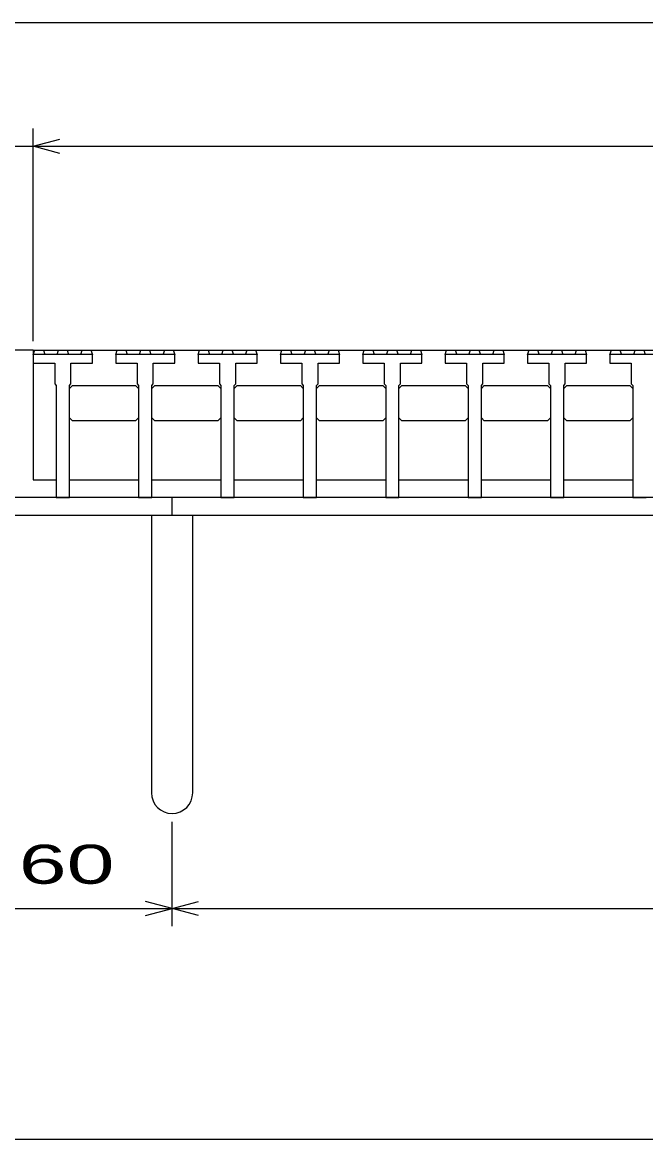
# Model space of a CAD drawing. Units: millimetres, scale not verified. Extents: x -1092 to 1039, y -770 to 632.
# Drawn here: x -803.3 to -592.2, y -687.9 to -309.4 of the extents above; entities that cross this region are included whole.
import ezdxf
from ezdxf.enums import TextEntityAlignment as Align

# ---------------------------------------------------------------- set-up
doc = ezdxf.new("R2010")
doc.units = ezdxf.units.MM
doc.header["$LTSCALE"] = 6
for name, color, linetype, lineweight in [('0_2', 150, 'Continuous', 25), ('16', 3, 'Continuous', 25), ('19', 6, 'Continuous', 25), ('22', 4, 'Continuous', 25)]:
    doc.layers.add(name, color=color, linetype=linetype, lineweight=lineweight)
doc.styles.add('ベクトル', font='')
doc.styles.get('ベクトル').set_extended_font_data('ベクトル')

msp = doc.modelspace()

# ---------------------------------------------------------------- linework, layer by layer
at = {"layer": '0_2'}
msp.add_line((1038.6, -687.9), (-1037.4, -687.9), dxfattribs=at)
at = {"layer": '16'}
for p, q in [((-799.6, -421.9), (-799.1, -420.4)), ((-799.6, -420.4), (-305.6, -420.4)), ((-799.6, -420.4), (-799.6, -464.4)), ((-799.6, -421.9), (-799.6, -424.9)), ((-779.6, -421.9), (-799.6, -421.9)), ((-799.1, -420.4), (-796.2, -420.4)), ((-796.2, -420.4), (-795.7, -421.9)), ((-791.55, -421.9), (-791.05, -420.4)), ((-791.05, -420.4), (-788.15, -420.4)), ((-788.15, -420.4), (-787.65, -421.9)), ((-783.5, -421.9), (-783, -420.4)), ((-783, -420.4), (-780.1, -420.4)), ((-780.1, -420.4), (-779.6, -421.9)), ((-779.6, -424.9), (-779.6, -421.9)), ((-771.7, -421.9), (-771.2, -420.4)), ((-771.7, -421.9), (-771.7, -424.9)), ((-751.7, -421.9), (-771.7, -421.9)), ((-771.2, -420.4), (-768.3, -420.4)), ((-768.3, -420.4), (-767.8, -421.9)), ((-763.65, -421.9), (-763.15, -420.4)), ((-763.15, -420.4), (-760.25, -420.4)), ((-760.25, -420.4), (-759.75, -421.9)), ((-755.6, -421.9), (-755.1, -420.4)), ((-755.1, -420.4), (-752.2, -420.4)), ((-752.2, -420.4), (-751.7, -421.9)), ((-751.7, -424.9), (-751.7, -421.9)), ((-743.8, -421.9), (-743.3, -420.4)), ((-743.8, -421.9), (-743.8, -424.9)), ((-723.8, -421.9), (-743.8, -421.9)), ((-743.3, -420.4), (-740.4, -420.4)), ((-740.4, -420.4), (-739.9, -421.9)), ((-735.75, -421.9), (-735.25, -420.4)), ((-735.25, -420.4), (-732.35, -420.4)), ((-732.35, -420.4), (-731.85, -421.9)), ((-727.7, -421.9), (-727.2, -420.4)), ((-727.2, -420.4), (-724.3, -420.4)), ((-724.3, -420.4), (-723.8, -421.9)), ((-723.8, -424.9), (-723.8, -421.9)), ((-715.9, -421.9), (-715.4, -420.4)), ((-715.9, -421.9), (-715.9, -424.9)), ((-695.9, -421.9), (-715.9, -421.9)), ((-715.4, -420.4), (-712.5, -420.4)), ((-712.5, -420.4), (-712, -421.9)), ((-707.85, -421.9), (-707.35, -420.4)), ((-707.35, -420.4), (-704.45, -420.4)), ((-704.45, -420.4), (-703.95, -421.9)), ((-699.8, -421.9), (-699.3, -420.4)), ((-699.3, -420.4), (-696.4, -420.4)), ((-696.4, -420.4), (-695.9, -421.9)), ((-695.9, -424.9), (-695.9, -421.9)), ((-688, -421.9), (-687.5, -420.4)), ((-688, -421.9), (-688, -424.9)), ((-668, -421.9), (-688, -421.9)), ((-687.5, -420.4), (-684.6, -420.4)), ((-684.6, -420.4), (-684.1, -421.9)), ((-679.95, -421.9), (-679.45, -420.4)), ((-679.45, -420.4), (-676.55, -420.4)), ((-676.55, -420.4), (-676.05, -421.9)), ((-671.9, -421.9), (-671.4, -420.4)), ((-671.4, -420.4), (-668.5, -420.4)), ((-668.5, -420.4), (-668, -421.9)), ((-668, -424.9), (-668, -421.9)), ((-660.1, -421.9), (-659.6, -420.4)), ((-660.1, -421.9), (-660.1, -424.9)), ((-640.1, -421.9), (-660.1, -421.9)), ((-659.6, -420.4), (-656.7, -420.4)), ((-656.7, -420.4), (-656.2, -421.9)), ((-652.05, -421.9), (-651.55, -420.4)), ((-651.55, -420.4), (-648.65, -420.4)), ((-648.65, -420.4), (-648.15, -421.9)), ((-644, -421.9), (-643.5, -420.4)), ((-643.5, -420.4), (-640.6, -420.4)), ((-640.6, -420.4), (-640.1, -421.9)), ((-640.1, -424.9), (-640.1, -421.9)), ((-632.2, -421.9), (-631.7, -420.4)), ((-632.2, -421.9), (-632.2, -424.9)), ((-612.2, -421.9), (-632.2, -421.9)), ((-631.7, -420.4), (-628.8, -420.4)), ((-628.8, -420.4), (-628.3, -421.9)), ((-624.15, -421.9), (-623.65, -420.4)), ((-623.65, -420.4), (-620.75, -420.4)), ((-620.75, -420.4), (-620.25, -421.9)), ((-616.1, -421.9), (-615.6, -420.4)), ((-615.6, -420.4), (-612.7, -420.4)), ((-612.7, -420.4), (-612.2, -421.9)), ((-612.2, -424.9), (-612.2, -421.9)), ((-604.3, -421.9), (-603.8, -420.4)), ((-604.3, -421.9), (-604.3, -424.9)), ((-584.3, -421.9), (-604.3, -421.9)), ((-603.8, -420.4), (-600.9, -420.4)), ((-600.9, -420.4), (-600.4, -421.9)), ((-596.25, -421.9), (-595.75, -420.4)), ((-595.75, -420.4), (-592.85, -420.4)), ((-592.85, -420.4), (-592.35, -421.9)), ((-799.6, -424.9), (-792.35, -424.9)), ((-792.35, -424.9), (-792.35, -431.9)), ((-786.85, -431.9), (-786.85, -424.9)), ((-786.85, -424.9), (-779.6, -424.9)), ((-771.7, -424.9), (-764.45, -424.9)), ((-764.45, -424.9), (-764.45, -431.9)), ((-758.95, -431.9), (-758.95, -424.9)), ((-758.95, -424.9), (-751.7, -424.9)), ((-743.8, -424.9), (-736.55, -424.9)), ((-736.55, -424.9), (-736.55, -431.9)), ((-731.05, -431.9), (-731.05, -424.9)), ((-731.05, -424.9), (-723.8, -424.9)), ((-715.9, -424.9), (-708.65, -424.9)), ((-708.65, -424.9), (-708.65, -431.9)), ((-703.15, -431.9), (-703.15, -424.9)), ((-703.15, -424.9), (-695.9, -424.9)), ((-688, -424.9), (-680.75, -424.9)), ((-680.75, -424.9), (-680.75, -431.9)), ((-675.25, -431.9), (-675.25, -424.9)), ((-675.25, -424.9), (-668, -424.9)), ((-660.1, -424.9), (-652.85, -424.9)), ((-652.85, -424.9), (-652.85, -431.9)), ((-647.35, -431.9), (-647.35, -424.9)), ((-647.35, -424.9), (-640.1, -424.9)), ((-632.2, -424.9), (-624.95, -424.9)), ((-624.95, -424.9), (-624.95, -431.9)), ((-619.45, -431.9), (-619.45, -424.9)), ((-619.45, -424.9), (-612.2, -424.9)), ((-604.3, -424.9), (-597.05, -424.9)), ((-597.05, -424.9), (-597.05, -431.9)), ((-792.35, -431.9), (-791.85, -432.4)), ((-791.85, -432.4), (-791.85, -470.4)), ((-787.35, -432.4), (-786.85, -431.9)), ((-787.35, -470.4), (-787.35, -432.4)), ((-787.35, -433.4), (-786.35, -432.4)), ((-786.35, -432.4), (-764.95, -432.4)), ((-764.95, -432.4), (-763.95, -433.4)), ((-764.45, -431.9), (-763.95, -432.4)), ((-763.95, -432.4), (-763.95, -470.4)), ((-759.45, -432.4), (-758.95, -431.9)), ((-759.45, -470.4), (-759.45, -432.4)), ((-759.45, -433.4), (-758.45, -432.4)), ((-758.45, -432.4), (-737.05, -432.4)), ((-737.05, -432.4), (-736.05, -433.4)), ((-736.55, -431.9), (-736.05, -432.4)), ((-736.05, -432.4), (-736.05, -470.4)), ((-731.55, -432.4), (-731.05, -431.9)), ((-731.55, -470.4), (-731.55, -432.4)), ((-731.55, -433.4), (-730.55, -432.4)), ((-730.55, -432.4), (-709.15, -432.4)), ((-709.15, -432.4), (-708.15, -433.4)), ((-708.65, -431.9), (-708.15, -432.4)), ((-708.15, -432.4), (-708.15, -470.4)), ((-703.65, -432.4), (-703.15, -431.9)), ((-703.65, -470.4), (-703.65, -432.4)), ((-703.65, -433.4), (-702.65, -432.4)), ((-702.65, -432.4), (-681.25, -432.4)), ((-681.25, -432.4), (-680.25, -433.4)), ((-680.75, -431.9), (-680.25, -432.4)), ((-680.25, -432.4), (-680.25, -470.4)), ((-675.75, -432.4), (-675.25, -431.9)), ((-675.75, -470.4), (-675.75, -432.4)), ((-675.75, -433.4), (-674.75, -432.4)), ((-674.75, -432.4), (-653.35, -432.4)), ((-653.35, -432.4), (-652.35, -433.4)), ((-652.85, -431.9), (-652.35, -432.4)), ((-652.35, -432.4), (-652.35, -470.4)), ((-647.85, -432.4), (-647.35, -431.9)), ((-647.85, -470.4), (-647.85, -432.4)), ((-647.85, -433.4), (-646.85, -432.4)), ((-646.85, -432.4), (-625.45, -432.4)), ((-625.45, -432.4), (-624.45, -433.4)), ((-624.95, -431.9), (-624.45, -432.4)), ((-624.45, -432.4), (-624.45, -470.4)), ((-619.95, -432.4), (-619.45, -431.9)), ((-619.95, -470.4), (-619.95, -432.4)), ((-619.95, -433.4), (-618.95, -432.4)), ((-618.95, -432.4), (-597.55, -432.4)), ((-597.55, -432.4), (-596.55, -433.4)), ((-597.05, -431.9), (-596.55, -432.4)), ((-596.55, -432.4), (-596.55, -470.4)), ((-786.35, -444.4), (-787.35, -443.4)), ((-764.95, -444.4), (-786.35, -444.4)), ((-763.95, -443.4), (-764.95, -444.4)), ((-758.45, -444.4), (-759.45, -443.4)), ((-737.05, -444.4), (-758.45, -444.4)), ((-736.05, -443.4), (-737.05, -444.4)), ((-730.55, -444.4), (-731.55, -443.4)), ((-709.15, -444.4), (-730.55, -444.4)), ((-708.15, -443.4), (-709.15, -444.4)), ((-702.65, -444.4), (-703.65, -443.4)), ((-681.25, -444.4), (-702.65, -444.4)), ((-680.25, -443.4), (-681.25, -444.4)), ((-674.75, -444.4), (-675.75, -443.4)), ((-653.35, -444.4), (-674.75, -444.4)), ((-652.35, -443.4), (-653.35, -444.4)), ((-646.85, -444.4), (-647.85, -443.4)), ((-625.45, -444.4), (-646.85, -444.4)), ((-624.45, -443.4), (-625.45, -444.4)), ((-618.95, -444.4), (-619.95, -443.4)), ((-597.55, -444.4), (-618.95, -444.4)), ((-596.55, -443.4), (-597.55, -444.4)), ((-799.6, -464.4), (-791.85, -464.4)), ((-787.35, -464.4), (-763.95, -464.4)), ((-759.45, -464.4), (-736.05, -464.4)), ((-731.55, -464.4), (-708.15, -464.4)), ((-703.65, -464.4), (-680.25, -464.4)), ((-675.75, -464.4), (-652.35, -464.4)), ((-647.85, -464.4), (-624.45, -464.4)), ((-619.95, -464.4), (-596.55, -464.4)), ((-791.85, -470.4), (-787.35, -470.4)), ((-763.95, -470.4), (-759.45, -470.4)), ((-736.05, -470.4), (-731.55, -470.4)), ((-708.15, -470.4), (-703.65, -470.4)), ((-680.25, -470.4), (-675.75, -470.4)), ((-652.35, -470.4), (-647.85, -470.4)), ((-624.45, -470.4), (-619.95, -470.4)), ((-596.55, -470.4), (-592.05, -470.4))]:
    msp.add_line(p, q, dxfattribs=at)
at = {"layer": '19'}
for p, q in [((-799.6, -420.4), (-812.6, -420.4)), ((-298.6, -470.4), (-806.6, -470.4)), ((-752.6, -476.4), (-752.6, -470.4)), ((-811.6, -476.4), (-293.6, -476.4)), ((-759.6, -476.4), (-759.6, -570.4)), ((-745.6, -570.4), (-745.6, -476.4))]:
    msp.add_line(p, q, dxfattribs=at)
msp.add_arc((-752.6, -570.4), 7, 180, 0, dxfattribs=at)
at = {"layer": '22'}
for p, q in [((-812.6, -309.4), (-292.6, -309.4)), ((-799.6, -417.4), (-799.6, -345.4)), ((-812.6, -351.4), (-799.6, -351.4)), ((-799.6, -351.4), (-790.6, -349)), ((-790.6, -353.8), (-799.6, -351.4)), ((-799.6, -351.4), (-305.6, -351.4)), ((-752.6, -615.6), (-752.6, -580.2)), ((-752.6, -609.6), (-761.6, -607.2)), ((-752.6, -609.6), (-743.6, -607.2)), ((-812.6, -609.6), (-752.6, -609.6)), ((-761.6, -612), (-752.6, -609.6)), ((-743.6, -612), (-752.6, -609.6)), ((-752.6, -609.6), (-352.6, -609.6))]:
    msp.add_line(p, q, dxfattribs=at)

# ---------------------------------------------------------------- texts
at = {"layer": '22', "color": 2, "style": 'ベクトル', "width": 1.65}
msp.add_text(' 60 ', height=13.2, dxfattribs=at).set_placement((-812.6, -594.6), align=Align.MIDDLE_LEFT)

doc.saveas('drawing.dxf')
